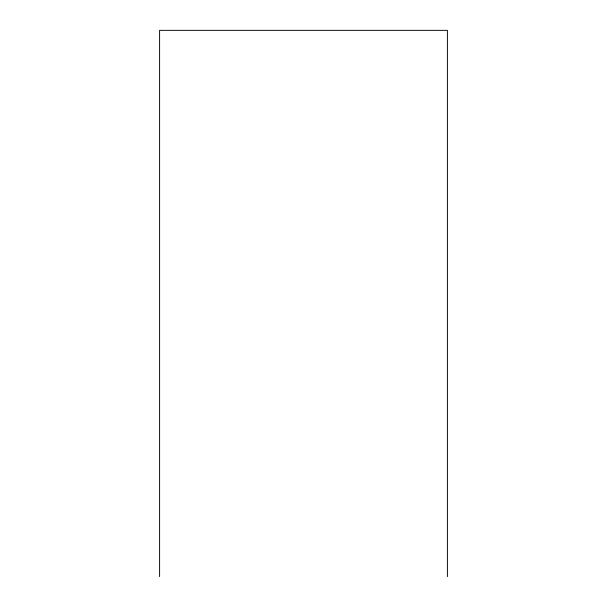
<?xml version="1.0" encoding="UTF-8"?>
<svg xmlns="http://www.w3.org/2000/svg" width="607" height="607" viewBox="0 0 607 607"><rect width="100%" height="100%" fill="white"/><g stroke="black" fill="none" stroke-linecap="round" stroke-linejoin="round"><path stroke-width="0.91" d="M447.405 576.65L447.405 30.35L159.595 30.35L159.595 576.65"/></g></svg>
